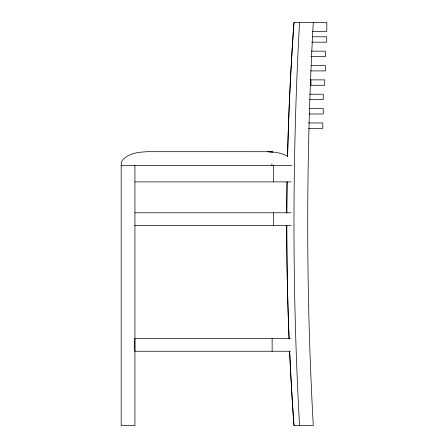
<?xml version="1.0" encoding="UTF-8"?>
<svg xmlns="http://www.w3.org/2000/svg" width="448" height="448" viewBox="0 0 448 448"><rect width="100%" height="100%" fill="white"/><g stroke="black" fill="none" stroke-linecap="round" stroke-linejoin="round"><path stroke-width="0.67" d="M293.983 22.4A1270.226 569.89 -90 0 0 287.566 156.526A1270.226 569.89 90 0 1 293.983 22.4L326.816 22.4L326.816 31.466L312.642 31.466M312.2 36.786L326.721 36.786L326.721 42.185L311.746 42.185M311.371 51.15L325.382 51.15L325.382 56.543L310.85 56.543M311.209 65.509L325.382 65.509L325.382 70.907L310.554 70.907M310.15 79.873L324.71 79.873L324.71 85.266L310.15 85.266M309.742 94.231L323.266 94.231L323.266 99.624L309.742 99.624M309.092 108.59L323.266 108.59L323.266 113.988L309.092 113.988M308.61 122.954L322.784 122.954L322.784 128.346L308.61 128.346M267.635 151.687L267.932 151.71L147.633 151.687C138.673 152.102 128.066 153.121 122.086 160.67L121.184 163.8L121.184 425.6L134.938 425.6L134.938 165.43M121.184 165.43L292.062 165.43M134.938 181.888L291.082 181.888M134.938 212.783L291.082 212.783M134.938 225.383L291.082 225.383M290.478 338.643L134.798 338.643L134.798 351.243L290.478 351.243M293.983 425.6A1270.226 569.89 -90 0 1 289.626 351.21A1270.226 569.89 90 0 0 293.983 425.6L313.281 425.6A1647.262 739.049 -90 0 1 313.281 22.4M268.251 151.754C274.904 152.006 281.87 152.886 287.689 156.313M267.652 151.687L270.239 151.878M271.712 151.956L272.748 152.023L269.629 151.766M269.248 151.81L268.722 151.777M270.721 151.878L269.909 151.799M310.962 79.873L310.962 85.266M273.655 165.43L273.655 181.888M273.655 212.783L273.655 225.383M272.132 338.643L272.132 351.243M271.925 163.8L271.925 165.43M299.538 425.6A1647.262 739.049 90 0 1 299.538 22.4M286.759 225.378A1270.226 569.89 90 0 0 289.094 338.867A1270.226 569.89 -90 0 1 286.759 225.378M287.073 181.989A1270.226 569.89 90 0 0 286.782 212.979A1270.226 569.89 -90 0 1 287.073 181.989"/></g></svg>
